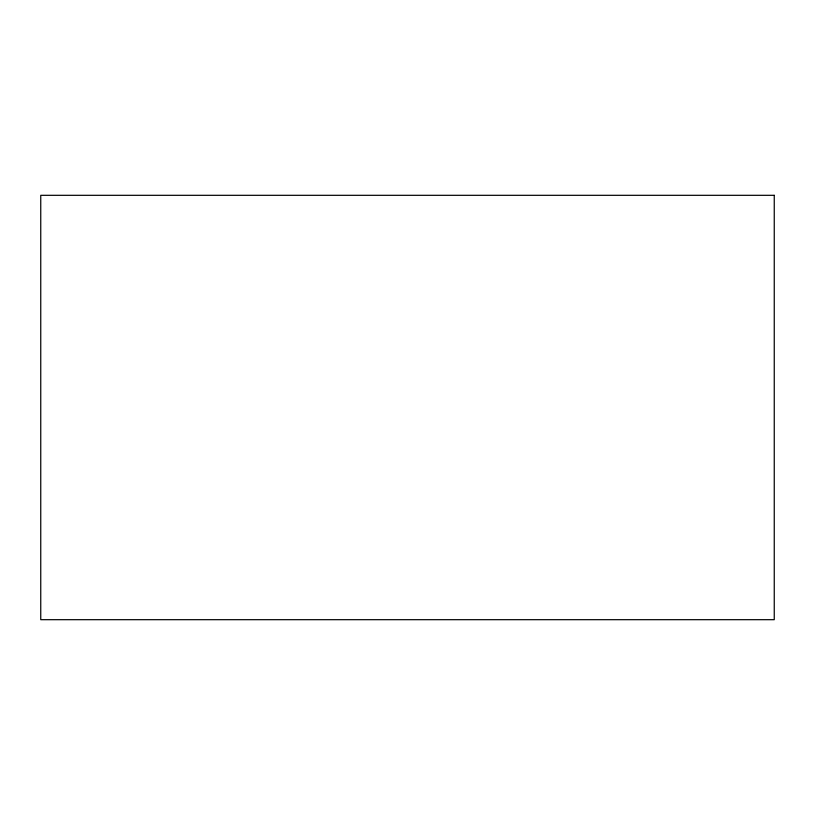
<?xml version="1.0" encoding="UTF-8"?>
<svg xmlns="http://www.w3.org/2000/svg" width="815" height="815" viewBox="0 0 815 815"><rect width="100%" height="100%" fill="white"/><g stroke="black" fill="none" stroke-linecap="round" stroke-linejoin="round"><path stroke-width="1.22" d="M774.25 195.315L40.75 195.315L40.75 619.685L774.25 619.685L774.25 195.315"/></g></svg>
